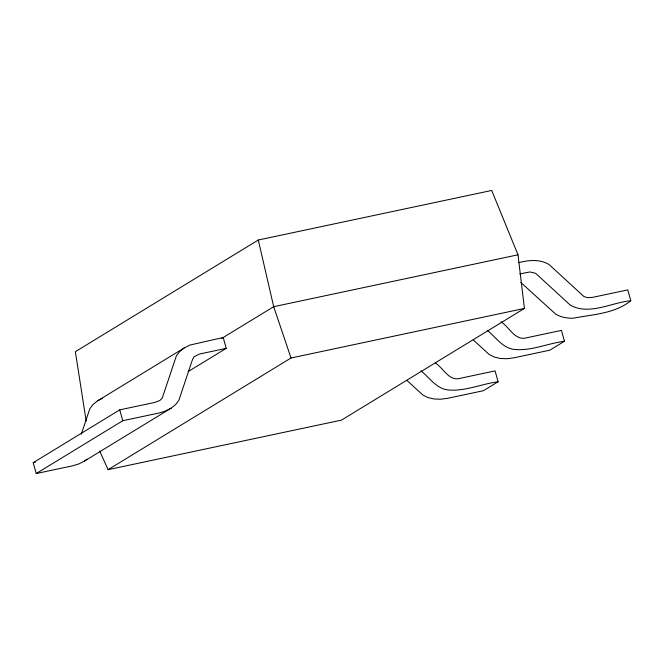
<?xml version="1.0" encoding="UTF-8"?>
<svg xmlns="http://www.w3.org/2000/svg" width="664" height="664" viewBox="0 0 664 664"><rect width="100%" height="100%" fill="white"/><g stroke="black" fill="none" stroke-linecap="round" stroke-linejoin="round"><path stroke-width="1" d="M81.299 434.206L89.823 408.742L92.977 404.525L97.591 400.824L184.135 347.994L189.887 345.064L223.212 337.503L226.216 348.359L188.244 371.541M184.135 347.994L179.521 351.696L176.367 355.912L162.273 398.018L159.808 400.533L154.82 402.417L119.744 409.862L33.2 462.692L36.213 473.548L72.417 465.862L78.883 463.912L84.602 460.99L171.146 408.161L175.728 404.484L178.865 400.292L192.477 359.614L193.979 356.817L199.424 354.045L226.216 348.359M84.602 460.99L86.893 459.156M99.666 451.005L108.083 469.672L341.503 420.113L524.427 308.436L518.003 254.81L491.709 190.452L258.296 240.011L75.364 351.688L86.187 421.15M221.51 338.54L273.692 306.685L518.003 254.81M36.213 473.548L122.749 420.719L158.962 413.025L165.427 411.074L171.146 408.161M108.083 469.672L291.015 357.996L524.427 308.436M435.376 362.992C443.237 367.889 448.972 381.518 460.019 378.347L495.095 370.894L498.1 381.75L483.45 390.698L447.237 398.383L440.473 399.238L433.866 398.948L427.857 397.512L422.877 395.047L406.932 380.397M500.98 321.799C509.163 326.729 514.965 341.055 526.361 337.843L561.445 330.39L564.45 341.246L549.8 350.194L513.587 357.879L506.823 358.734L500.208 358.444L494.207 357.008L489.227 354.543L473.283 339.893M518.767 262.645C528.743 260.056 540.056 258.918 549.203 264.637L583.789 296.418L587.291 297.663L592.711 297.339L627.787 289.886L630.8 300.742C614.524 313.823 592.861 314.338 573.173 318.23C567.056 318.33 560.848 317.292 555.577 314.039L520.767 282.407M97.591 400.824L102.522 398.317M519.796 273.917L529.93 271.958L535.64 273.319L570.227 305.091C589.325 315.765 611.245 302.502 630.8 300.742M564.45 341.246C547.908 343.371 531.773 350.949 514.866 349.496C502.806 348.5 496.058 337.262 487.343 330.398M33.2 462.692L35.2 462.269M498.1 381.75C481.558 383.875 465.422 391.453 448.515 390C436.455 389.004 429.708 377.766 420.993 370.902M291.015 357.996L273.692 306.685L258.296 240.011M119.744 409.862L122.749 420.719"/></g></svg>
